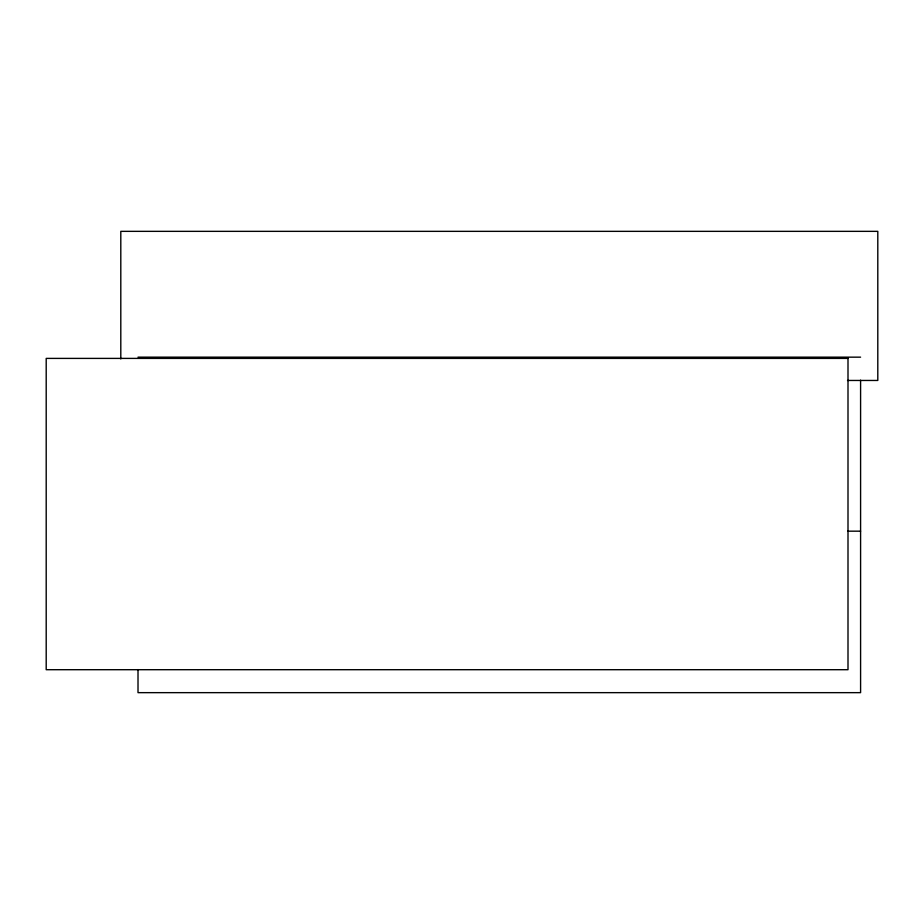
<?xml version="1.0" encoding="UTF-8"?>
<svg xmlns="http://www.w3.org/2000/svg" width="924" height="924" viewBox="0 0 924 924"><rect width="100%" height="100%" fill="white"/><g stroke="black" fill="none" stroke-linecap="round" stroke-linejoin="round"><path stroke-width="1.39" d="M138.011 357.161L860.591 357.161M847.516 380.457L877.8 380.457L877.8 231.347L120.801 231.347L120.801 358.951M847.62 531.173L860.591 531.173M860.591 380.168L860.591 692.654L138.011 692.654L138.011 669.577M848.001 358.397L46.2 358.397L46.2 669.704L848.001 669.704L848.001 358.397"/></g></svg>
